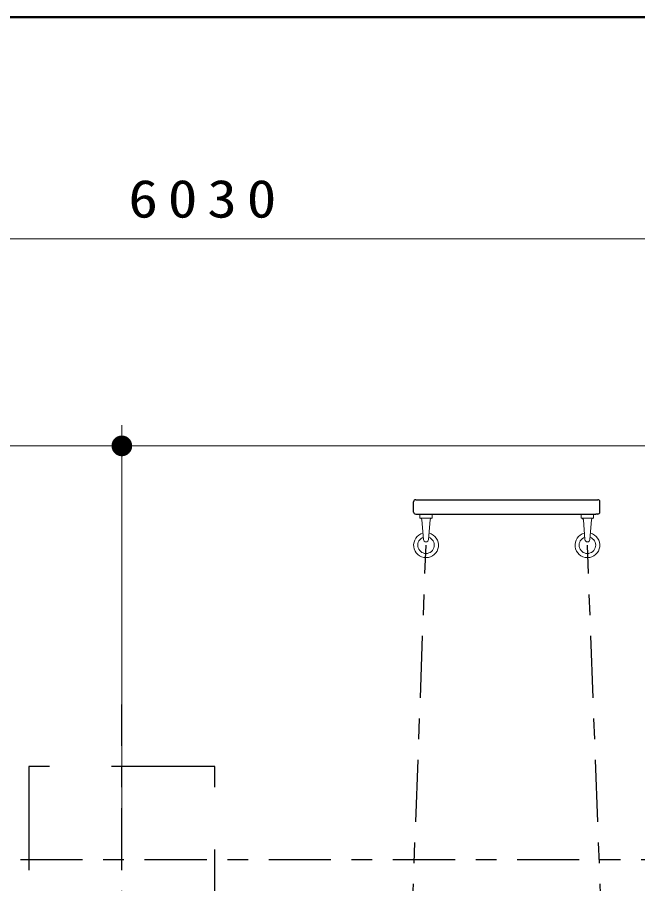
# Model space of a CAD drawing. Units: millimetres on the paper, scale 1:50. Extents: x -385 to 0, y 0 to 267.
# Drawn here: x -307.68 to -277.7, y 225.14 to 267 of the extents above; entities that cross this region are included whole.
import ezdxf

# ---------------------------------------------------------------- set-up
doc = ezdxf.new("R2010")
doc.units = ezdxf.units.MM
doc.linetypes.add('USER2', pattern=[6, 3, -1, 1, -1])
doc.linetypes.add('USER4', pattern=[8, 5, -3])
doc.layers.add('LY_1', color=7, linetype='Continuous', lineweight=13)
doc.layers.add('LY_2', color=7, linetype='Continuous', lineweight=13)
doc.styles.add('ＭＳ ゴシック', font='')
doc.styles.get('ＭＳ ゴシック').set_extended_font_data('MS Gothic')

# ---------------------------------------------------------------- blocks, each defined once
blk = doc.blocks.new('filled_dot')
at = {"color": 0, "linetype": 'Continuous', "lineweight": -2, "const_width": 1.25}
blk.add_lwpolyline([(-0.625, 0, 1), (0.625, 0, 1)], format="xyb", close=True, dxfattribs=at)

msp = doc.modelspace()

# ---------------------------------------------------------------- linework, layer by layer
at = {"layer": 'LY_1'}
for p, q in [((-359.23, 256.292), (-238.63, 256.292)), ((-302.63, 227.292), (-302.63, 247.292)), ((-359.23, 246.292), (-302.63, 246.292)), ((-238.63, 246.292), (-302.63, 246.292)), ((-288.231, 242.816), (-288.231, 242.968)), ((-287.631, 242.816), (-287.631, 242.968)), ((-280.431, 242.816), (-280.431, 242.968)), ((-279.831, 242.816), (-279.831, 242.968)), ((-288.207, 242.792), (-287.655, 242.792)), ((-288.125, 242.719), (-288.051, 241.763)), ((-287.737, 242.719), (-287.811, 241.763)), ((-280.407, 242.792), (-279.855, 242.792)), ((-280.325, 242.719), (-280.251, 241.763)), ((-279.937, 242.719), (-280.011, 241.763))]:
    msp.add_line(p, q, dxfattribs=at)
at = {"layer": 'LY_1', "lineweight": 25}
for p, q in [((-288.429, 243.692), (-279.631, 243.692)), ((-288.529, 243.092), (-288.529, 243.592)), ((-279.531, 243.092), (-279.531, 243.592)), ((-288.429, 242.992), (-279.731, 242.992)), ((-279.629, 242.992), (-279.731, 242.992))]:
    msp.add_line(p, q, dxfattribs=at)
at = {"layer": 'LY_1', "linetype": 'USER2', "lineweight": 25}
for p, q in [((-289.33, 204.142), (-287.929, 241.492)), ((-278.73, 204.142), (-280.131, 241.492)), ((-302.63, 171.792), (-302.63, 233.792)), ((-232.53, 226.292), (-365.356, 226.292))]:
    msp.add_line(p, q, dxfattribs=at)
at = {"layer": 'LY_1', "linetype": 'USER4', "lineweight": 25}
msp.add_lwpolyline([(-307.13, 221.792), (-298.13, 221.792), (-298.13, 230.792), (-307.13, 230.792)], close=True, dxfattribs=at)
at = {"layer": 'LY_1', "lineweight": 25}
for centre, start, end in [((-288.429, 243.592), 90, 180), ((-279.631, 243.592), 0, 90), ((-288.429, 243.092), 180, 270), ((-279.631, 243.092), 270, 0)]:
    msp.add_arc(centre, 0.1, start, end, dxfattribs=at)
at = {"layer": 'LY_1'}
for centre, radius, start, end in [((-288.207, 242.968), 0.024, 90, 180), ((-288.207, 242.816), 0.024, 180, 270), ((-287.655, 242.968), 0.024, 0, 90), ((-287.655, 242.816), 0.024, 270, 0), ((-280.407, 242.968), 0.024, 90, 180), ((-280.407, 242.816), 0.024, 180, 270), ((-279.855, 242.968), 0.024, 0, 90), ((-279.855, 242.816), 0.024, 270, 0), ((-288.205, 242.712), 0.08, 4.4642, 90), ((-287.657, 242.712), 0.08, 90, 175.5358), ((-280.405, 242.712), 0.08, 4.4642, 90), ((-279.857, 242.712), 0.08, 90, 175.5358), ((-287.929, 241.492), 0.6, 103.8846, 76.1154), ((-280.131, 241.492), 0.6, 103.8846, 76.1154), ((-287.929, 241.492), 0.4, 108.6765, 71.3235), ((-287.931, 241.772), 0.12, 184.4642, 355.5358), ((-280.131, 241.492), 0.4, 108.6765, 71.3235), ((-280.131, 241.772), 0.12, 184.4642, 355.5358)]:
    msp.add_arc(centre, radius, start, end, dxfattribs=at)
at = {"layer": 'LY_2', "lineweight": 50}
msp.add_line((0, 267), (-385, 267), dxfattribs=at)

# ---------------------------------------------------------------- block references
at = {"layer": 'LY_1', "xscale": 0.4, "yscale": 0.4}
msp.add_blockref('filled_dot', (-302.63, 246.292), dxfattribs=at)
at = {"layer": 'LY_1', "xscale": 0.4, "yscale": 0.4, "rotation": 180}
msp.add_blockref('filled_dot', (-302.63, 246.292), dxfattribs=at)

# ---------------------------------------------------------------- texts
at = {"layer": 'LY_1', "insert": (-298.502, 257.292), "char_height": 1.833, "attachment_point": 8, "style": 'ＭＳ ゴシック'}
msp.add_mtext('\\T1.33;\\W1.15;6030', dxfattribs=at)

doc.saveas('drawing.dxf')
